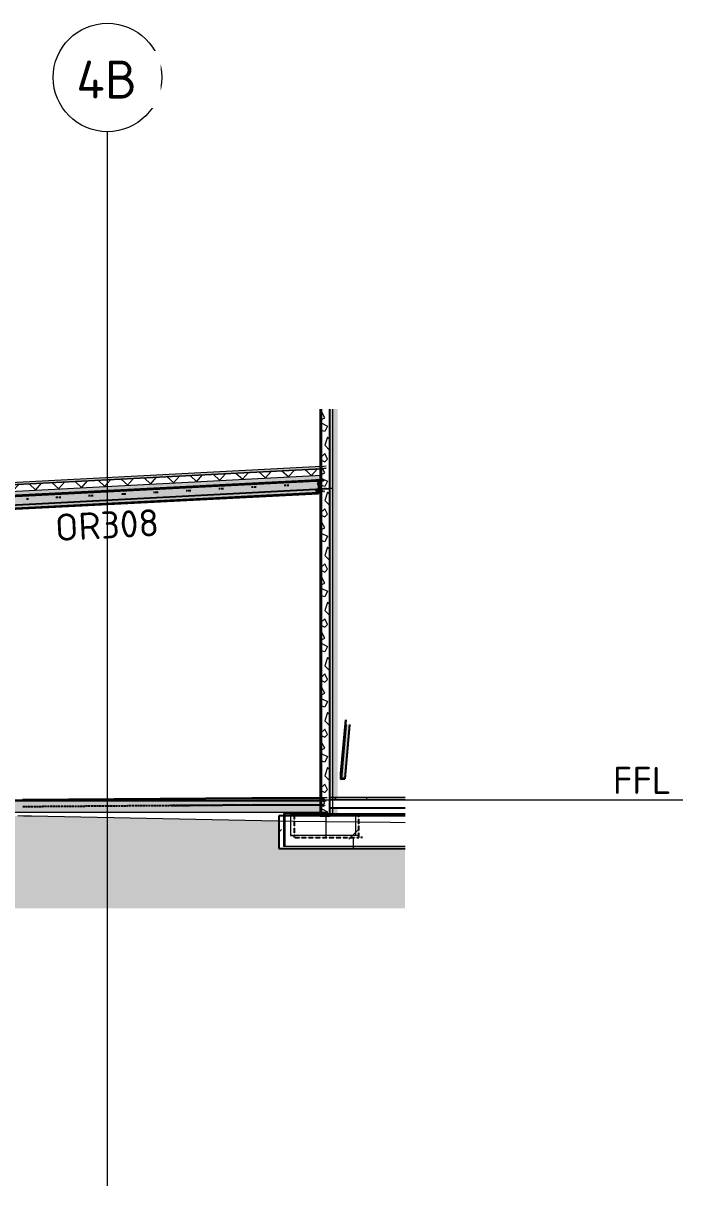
# Model space of a CAD drawing. Header units: millimetres. Extents: x 632 to 645312, y -3890 to 22200.
# Drawn here: x 527792 to 539950, y -1920 to 19520 of the extents above; entities that cross this region are included whole.
import ezdxf

# ---------------------------------------------------------------- set-up
doc = ezdxf.new("R2010")
doc.units = ezdxf.units.MM
for name, pattern in [('Dash', [7, 5, -2]), ('Hidden Double', [7, 5, -2]), ('Hidden Half', [3, 2, -1])]:
    doc.linetypes.add(name, pattern=pattern)
for name, color, linetype, lineweight in [('A-010-M_ROOM_SEPARATION', 32, 'Continuous', 13), ('A-200-H_WALL', 111, 'Continuous', 13), ('A-200-M_WALL_EXT', 113, 'Continuous', 13), ('A-200-M_WALL_PAT', 111, 'Continuous', 13), ('A-230-H-FLOOR', 190, 'Continuous', 13), ('A-230-M_FLOOR', 192, 'Continuous', 13), ('A-230-MH_FLOOR', 190, 'Hidden Double', 13), ('A-270-M_ROOF', 132, 'Continuous', 13), ('A-350-H_CEILING', 13, 'Continuous', 13), ('A-350-M_CEILING', 13, 'Continuous', 13), ('C-920-M_TOPO', 7, 'Continuous', 13), ('S-160-M_FOUND', 171, 'Continuous', 13), ('S-160-MH_FOUND', 171, 'Hidden Half', 13), ('S-280-A_STRUCT_FRAME', 2, 'Continuous', 18), ('S-280-M_STRUCT_FRAME', 12, 'Continuous', 13), ('Z-030-M_GRID', 191, 'Continuous', 13), ('Z-033_T_GRIDREF', 31, 'Continuous', 13), ('Z-230-A_LEVEL', 51, 'Continuous', 13), ('Z-230_A_LEVEL', 51, 'Continuous', 18)]:
    doc.layers.add(name, color=color, linetype=linetype, lineweight=lineweight)
doc.styles.add('ISOCPEUR_1', font='isocpeur.ttf', dxfattribs={"height": 700})
doc.styles.add('ISOCPEUR_2', font='isocpeur.ttf', dxfattribs={"height": 500})
pattern_1 = [(45, (512876.5, 0), (-1414.214, 0), [750, -3000]), (45, (513876.5, 1000), (-1414.214, 0), [750, -3000]), (45, (514876.5, -300), (-1414.214, 0), [250, -2000]), (90, (514876.53, 500), (-500, 500), [500, -2000]), (315, (514876.5, 1000), (0, 2828.43), [500, -3000]), (0, (513876.5, 1000), (2000, 2000), [300, -1000]), (0, (511376.5, 2000), (2000, 2000), [300, -2000])]

# ---------------------------------------------------------------- blocks, each defined once
blk = doc.blocks.new('Structural Foundations - Area 6 - Structural Foundations - Area 51-1592989-S6_501-SECTION B3')
at = {"layer": 'S-160-M_FOUND', "lineweight": 5, "transparency": 33554432}
h = blk.add_hatch(color=8, dxfattribs=at)
h.paths.add_polyline_path([(4440375, 4900), (4441677, 4900), (4441677, 4940), (4440375, 4940)])
h.paths.add_polyline_path([(4439628, 4900), (4440112, 4900), (4440112, 4940), (4439434, 4940), (4439434, 4900)])
at = {"layer": 'S-160-M_FOUND', "color": 53, "lineweight": 5}
for p, q in [((4441677, 4940), (4439434, 4940)), ((4439434, 4940), (4439434, 4340)), ((4439466, 4940), (4439434, 4940)), ((4439466, 4806), (4439466, 4940)), ((4440137, 4940), (4439466, 4940)), ((4440288, 4940), (4440137, 4940)), ((4440347, 4940), (4440288, 4940)), ((4440372, 4940), (4440347, 4940)), ((4441677, 4940), (4440372, 4940)), ((4439466, 4340), (4439466, 4803)), ((4439434, 4340), (4441677, 4340)), ((4439434, 4340), (4439466, 4340)), ((4439466, 4340), (4441677, 4340))]:
    blk.add_line(p, q, dxfattribs=at)
blk = doc.blocks.new('Area 51 Ceiling - External FC - Area 51 Ceiling - External FC-2924300-S6_501-SECTION B3')
at = {"layer": 'A-350-H_CEILING', "lineweight": 5}
h = blk.add_hatch(dxfattribs=at)
h.set_pattern_fill('FP_39', color=53, style=0, pattern_type=2)
h.set_pattern_definition([(0, (4419721.13, 0), (812.8, 203.2), [67.056, -542.544, 67.056, -542.544, -3251.2]), (0, (4419721.13, 0), (812.8, 203.2), [-1219.2, 67.056, -1152.144, 67.056, -542.544, -1422.4]), (0, (4419721.13, 0), (812.8, 203.2), [-3048, 67.056, -339.344, 67.056, -948.944]), (120, (4420025.93, 101.6), (-582.3764, 602.3054), [67.056, -542.544, 67.056, -3793.744]), (120, (4420025.93, 101.6), (-582.3764, 602.3054), [-676.656, -542.544, 67.056, -1152.144, -2032]), (120, (4420025.93, 101.6), (-582.3764, 602.3054), [-2438.4, 67.056, -542.544, 67.056, -1355.344]), (120, (4420025.93, 101.6), (-582.3764, 602.3054), [-3115.056, -339.344, 67.056, -948.944]), (240, (4420127.53, 508), (-230.4236, -805.5054), [67.056, -542.544, 67.056, -3793.744]), (240, (4420127.53, 508), (-230.4236, -805.5054), [-676.656, -542.544, 67.056, -1152.144, -2032]), (240, (4420127.53, 508), (-230.4236, -805.5054), [-2438.4, 67.056, -542.544, 67.056, -1355.344]), (240, (4420127.53, 508), (-230.4236, -805.5054), [-3115.056, -339.344, 67.056, -948.944])])
h.paths.add_polyline_path([(4405985, 9142), (4405995, 9142), (4405995, 9152), (4405984, 9152)])
h.paths.add_polyline_path([(4409801, 9341), (4430386, 10416), (4430385, 10426), (4409801, 9351)])
h.paths.add_polyline_path([(4440078, 10922), (4440101, 10923), (4440101, 10933), (4440078, 10932)])
at = {"layer": 'A-350-M_CEILING', "lineweight": 5, "transparency": 33554432}
h = blk.add_hatch(color=9, dxfattribs=at)
h.paths.add_polyline_path([(4440078, 10932), (4440101, 10934), (4440101, 10938), (4440078, 10936), (4440078, 10932)])
h.paths.add_polyline_path([(4440288, 10944), (4440288, 10944), (4440288, 10947)])
blk.add_hatch(color=9, dxfattribs=at).paths.add_polyline_path([(4440288, 10934), (4440288, 10936), (4440288, 10936)])
at = {"layer": 'A-350-M_CEILING', "color": 53, "lineweight": 5}
for p, q in [((4440262, 10941), (4406057, 9156)), ((4440262, 10941), (4440347, 10950)), ((4440263, 10931), (4440262, 10941)), ((4440347, 10940), (4440263, 10931)), ((4440350, 10941), (4440347, 10940)), ((4405985, 9142), (4440263, 10931))]:
    blk.add_line(p, q, dxfattribs=at)
blk = doc.blocks.new('25021-APA-ZZ-ZZ-M3-AR-000001_V3_rvt-7-S6_501-SECTION B3')
at = {"layer": 'A-200-M_WALL_EXT', "lineweight": 5, "transparency": 33554432}
h = blk.add_hatch(color=10, dxfattribs=at)
h.paths.add_polyline_path([(4440434, 4940), (4440434, 5050), (4440375, 5050), (4440375, 4940)])
h.paths.add_polyline_path([(4440434, 5200), (4440434, 12404), (4440375, 12404), (4440375, 5200)])
at = {"layer": 'A-230-H-FLOOR', "lineweight": 5}
h = blk.add_hatch(dxfattribs=at)
h.set_pattern_fill('FP_40', style=0, pattern_type=2)
h.set_pattern_definition([(50, (4419721.1, 0), (1457.47, -127.51), [152.4, -1676.4]), (355, (4419721.1, 0), (-281.94, 1528.45), [121.92, -1341.12]), (100.451, (4419842.6, -10.6), (1175.54, 1400.93), [129.52, -1424.72]), (46.184, (4419721.1, 406.4), (2168.63, -336.34), [228.6, -2514.6]), (96.636, (4419901.8, 378.4), (1899.22, 1979.42), [194.28, -2137.08]), (351.184, (4419721.1, 406.4), (1899.24, 1979.4), [182.88, -2011.68]), (21, (4419924.3, 304.8), (1212.915, -818.12), [152.4, -1676.4]), (326, (4419924.3, 304.8), (494.42, 1473.5), [121.92, -1341.12]), (71.451, (4420025.4, 236.6), (1707.34, 655.37), [129.52, -1424.72]), (37.5, (4419721.13, 0), (24.709, 676.44), [67.056, -1257.808, 67.056, -1294.384, -1346.2]), (37.5, (4419721.13, 0), (24.709, 676.44), [-2686.304, 67.056, -1279.144]), (7.5, (4419721.1, 0), (534.558, 801.444), [67.056, -709.168, 67.056, -1227.328, -513.08]), (7.5, (4419721.1, 0), (534.558, 801.444), [-2070.61, 67.056, -446.024]), (327.5, (4419268, 0), (1084.728, -45.831), [67.056, -440.944, 67.056, -1517.904, -2103.12]), (327.5, (4419268, 0), (1084.728, -45.831), [-2092.96, 67.056, -2036.064]), (317.5, (4419064.8, 0), (1185.035, 203.414), [67.056, -593.344, 67.056, -985.52, -1493.52]), (317.5, (4419064.8, 0), (1185.035, 203.414), [-1712.976, 67.056, -1426.464])])
h.paths.add_polyline_path([(4440288, 4940), (4440288, 4940), (4440288, 5050)])
h.paths.add_polyline_path([(4441677, 4940), (4441677, 5050), (4440375, 5050), (4440375, 4940)])
h.paths.add_polyline_path([(4441677, 5200), (4441677, 5240), (4440375, 5240), (4440375, 5200)])
at = {"layer": 'A-230-M_FLOOR', "transparency": 33554432}
h = blk.add_hatch(color=254, dxfattribs=at)
h.paths.add_polyline_path([(4409510, 4965), (4412622, 4965), (4412622, 5045), (4409162, 5046), (4408427, 5049), (4408427, 4971), (4409299, 4966)])
h.paths.add_polyline_path([(4412722, 4965), (4418472, 4965), (4418472, 5045), (4412722, 5045)])
h.paths.add_polyline_path([(4418572, 4965), (4422093, 4965), (4422093, 5045), (4418572, 5045)])
h.paths.add_polyline_path([(4422193, 4965), (4426232, 4965), (4426232, 5045), (4422193, 5045)])
h.paths.add_polyline_path([(4426332, 4965), (4431509, 4967), (4431509, 5047), (4431083, 5045), (4426332, 5045), (4426332, 5009)])
h.paths.add_polyline_path([(4431609, 4967), (4431807, 4970), (4432030, 4973), (4432122, 4970), (4440112, 4970), (4440112, 5088), (4437355, 5092), (4431609, 5045), (4431609, 4990)])
h.paths.add_polyline_path([(4408324, 4972), (4408324, 5050), (4406164, 5052), (4404517, 5062), (4404517, 5000), (4407146, 4985), (4408001, 4974), (4408291, 4972)])
h.paths.add_polyline_path([(4408258, 5172), (4408258, 5172), (4408258, 5172)])
h.paths.add_polyline_path([(4407204, 5184), (4406839, 5187), (4407146, 5184)])
h.paths.add_polyline_path([(4407735, 5176), (4407643, 5178), (4407679, 5177)])
at = {"layer": 'A-230-M_FLOOR', "lineweight": 5, "transparency": 33554432}
h = blk.add_hatch(color=9, dxfattribs=at)
h.paths.add_polyline_path([(4439628, 4900), (4440112, 4900), (4440112, 4940), (4439566, 4940), (4439566, 4900)])
h.paths.add_polyline_path([(4440375, 4900), (4440762, 4900), (4440762, 4940), (4440375, 4940)])
h.paths.add_polyline_path([(4440288, 4900), (4440288, 4900), (4440288, 4940)])
blk.add_hatch(color=9, dxfattribs=at).paths.add_polyline_path([(4440824, 4900), (4440826, 4900), (4440826, 4940), (4440762, 4940), (4440762, 4900), (4440820, 4900)])
at = {"layer": 'A-270-M_ROOF', "lineweight": 5, "transparency": 33554432}
for color, points in [(9, [(4406005, 9563), (4440112, 11344), (4440112, 11349), (4406254, 9581)]), (10, [(4406005, 9523), (4440112, 11304), (4440112, 11309), (4406254, 9541), (4406054, 9527)])]:
    blk.add_hatch(color=color, dxfattribs=at).paths.add_polyline_path(points)
at = {"layer": 'A-270-M_ROOF', "transparency": 33554432}
blk.add_hatch(color=9, dxfattribs=at).paths.add_polyline_path([(4406005, 9523), (4440112, 11304), (4440112, 11344), (4406005, 9563), (4406005, 9527)])
at = {"layer": 'A-270-M_ROOF', "lineweight": 5}
h = blk.add_hatch(dxfattribs=at)
h.set_pattern_fill('FP_38', angle=225, style=0, pattern_type=2)
h.set_pattern_definition([(47.989, (4419721.13, 1e-05), (-222.905, 200.782), []), (137.989, (4419721.13, 1e-05), (-200.782, -222.905), [])])
h.paths.add_polyline_path([(4406005, 9403), (4440112, 11184), (4440112, 11304), (4406005, 9523)])
at = {"layer": 'A-270-M_ROOF', "lineweight": 5, "transparency": 33554432}
h = blk.add_hatch(color=254, dxfattribs=at)
h.paths.add_polyline_path([(4409801, 9351), (4430385, 10426), (4430377, 10602), (4440069, 11100), (4440070, 11095), (4440112, 11095), (4440112, 11184), (4406005, 9403), (4406005, 9359), (4406259, 9376), (4406336, 9376), (4406336, 9368), (4409791, 9545), (4409792, 9529)])
h.paths.add_polyline_path([(4440078, 10932), (4440101, 10933), (4440101, 11072), (4440070, 11077), (4440071, 11069)])
at = {"layer": 'C-920-M_TOPO', "transparency": 33554432}
h = blk.add_hatch(color=8, dxfattribs=at)
h.paths.add_polyline_path([(4404517, 3197), (4441677, 3197), (4441677, 4300), (4439348, 4300), (4439348, 4806), (4434428, 4902), (4431609, 4972), (4431609, 4900), (4432259, 4900), (4432259, 4500), (4430859, 4500), (4430859, 4900), (4431509, 4900), (4431509, 4975), (4428644, 5045), (4426332, 5045), (4426332, 4900), (4426582, 4900), (4426581, 4500), (4425982, 4500), (4425982, 4900), (4426232, 4900), (4426232, 5045), (4422193, 5045), (4422193, 4900), (4422443, 4900), (4422443, 4500), (4421843, 4500), (4421843, 4900), (4422093, 4900), (4422093, 5045), (4418572, 5045), (4418572, 4900), (4419222, 4900), (4419222, 4500), (4417822, 4500), (4417822, 4900), (4418472, 4900), (4418472, 5045), (4412722, 5045), (4412722, 4900), (4412972, 4900), (4412972, 4500), (4412372, 4500), (4412372, 4900), (4412622, 4900), (4412622, 5045), (4409052, 5047), (4408427, 5049), (4408427, 4900), (4409101, 4900), (4409101, 4500), (4407651, 4500), (4407651, 4900), (4408324, 4900), (4408324, 5050), (4406164, 5052), (4404517, 5062), (4404517, 3258)])
h.paths.add_polyline_path([(4408258, 5172), (4408258, 5200), (4408324, 5200), (4408324, 5300), (4404517, 5298), (4404517, 5199), (4407146, 5184), (4407146, 5184), (4408258, 5172)])
h.paths.add_polyline_path([(4421965, 5200), (4418572, 5275), (4418572, 5200), (4421939, 5200)])
h.paths.add_polyline_path([(4408581, 5200), (4412622, 5200), (4412622, 5300), (4408427, 5300), (4408427, 5200), (4408436, 5200)])
h.paths.add_polyline_path([(4416124, 5200), (4418472, 5200), (4418472, 5277), (4417441, 5300), (4412722, 5300), (4412722, 5200), (4413807, 5200)])
at = {"layer": 'C-920-M_TOPO', "lineweight": 5, "transparency": 33554432}
for points in [[(4434644, 4897), (4434790, 4894), (4434538, 4900)], [(4439348, 4806), (4439348, 4812), (4437032, 4857), (4434790, 4894), (4437032, 4851)]]:
    blk.add_hatch(color=8, dxfattribs=at).paths.add_polyline_path(points)
at = {"layer": 'A-010-M_ROOM_SEPARATION', "color": 53, "lineweight": 5}
blk.add_line((4440155, 5240), (4440241, 5240), dxfattribs=at)
at = {"layer": 'A-200-M_WALL_EXT', "color": 53, "lineweight": 5}
for p, q in [((4440137, 12404), (4440137, 11345)), ((4440347, 4940), (4440347, 12404)), ((4440137, 11345), (4440137, 11305)), ((4440137, 11305), (4440137, 4940)), ((4440137, 4940), (4440347, 4940)), ((4440164, 4940), (4440137, 4940)), ((4440224, 4940), (4440164, 4940)), ((4440347, 4940), (4440359, 4940)), ((4440359, 4940), (4440372, 4940)), ((4440372, 4940), (4440434, 4940))]:
    blk.add_line(p, q, dxfattribs=at)
at = {"layer": 'A-230-M_FLOOR', "color": 53, "lineweight": 5}
for p, q in [((4440137, 5170), (4432122, 5170)), ((4440137, 4970), (4440137, 5170)), ((4440224, 5170), (4440137, 5170)), ((4441677, 5240), (4440288, 5240)), ((4440288, 5240), (4440288, 4940)), ((4440347, 5240), (4440288, 5240)), ((4440375, 5240), (4440347, 5240)), ((4432122, 4970), (4440137, 4970)), ((4439566, 4940), (4439566, 4804)), ((4439622, 4940), (4439566, 4940)), ((4439566, 4940), (4440137, 4940)), ((4440137, 4970), (4440224, 4970)), ((4440137, 4940), (4440288, 4940)), ((4440288, 4940), (4440347, 4940)), ((4440288, 4940), (4441677, 4940)), ((4440288, 4940), (4440313, 4940)), ((4440313, 4940), (4440347, 4940)), ((4440347, 4940), (4440372, 4940)), ((4440347, 4940), (4440375, 4940)), ((4440372, 4940), (4440762, 4940)), ((4440762, 4940), (4440762, 4786)), ((4440762, 4940), (4440807, 4940)), ((4440807, 4940), (4440826, 4940)), ((4439566, 4801), (4439566, 4540)), ((4440762, 4786), (4440762, 4540)), ((4440762, 4540), (4439566, 4540)), ((4439566, 4540), (4439622, 4540)), ((4440807, 4540), (4440762, 4540)), ((4440826, 4540), (4440807, 4540))]:
    blk.add_line(p, q, dxfattribs=at)
at = {"layer": 'A-270-M_ROOF', "color": 53, "lineweight": 5}
for p, q in [((4406057, 9406), (4440137, 11185)), ((4440137, 11345), (4432387, 10941)), ((4440137, 11305), (4432387, 10901)), ((4432387, 10901), (4440137, 11305)), ((4440137, 11345), (4440224, 11355)), ((4440137, 11305), (4440137, 11345)), ((4440137, 11305), (4440224, 11314)), ((4440224, 11314), (4440137, 11305)), ((4440137, 10935), (4440137, 11305)), ((4406057, 9156), (4440137, 10935)), ((4440224, 10944), (4440137, 10935))]:
    blk.add_line(p, q, dxfattribs=at)
at = {"layer": 'C-920-M_TOPO', "color": 53, "lineweight": 5}
for p, q in [((4434644, 4897), (4434534, 4900)), ((4434790, 4894), (4434644, 4897)), ((4439639, 4800), (4434790, 4894)), ((4441403, 4778), (4439639, 4800)), ((4441677, 4776), (4441403, 4778))]:
    blk.add_line(p, q, dxfattribs=at)
at = {"layer": 'A-350-M_CEILING', "color": 53, "lineweight": 5}
blk.add_blockref('Area 51 Ceiling - External FC - Area 51 Ceiling - External FC-2924300-S6_501-SECTION B3', (0, 0), dxfattribs=at)
at = {"layer": 'S-160-M_FOUND', "color": 53, "lineweight": 5}
blk.add_blockref('Structural Foundations - Area 6 - Structural Foundations - Area 51-1592989-S6_501-SECTION B3', (0, 0), dxfattribs=at)
blk = doc.blocks.new('NRP_Framing-Steel-EA - WB725 - 75x75x8EA-3952099-S6_501-SECTION B3')
at = {"layer": 'S-280-M_STRUCT_FRAME', "linetype": 'Dash', "lineweight": 25}
for points in [[(4440488, 5686), (4440496, 5686), (4440583, 6675), (4440575, 6674)], [(4440496, 5592), (4440583, 6587), (4440583, 6675), (4440496, 5686), (4440496, 5596)], [(4440496, 5592), (4440564, 5598), (4440651, 6587), (4440583, 6581), (4440505, 5686)], [(4440488, 5580), (4440564, 5587), (4440564, 5598), (4440496, 5592), (4440496, 5686), (4440488, 5686)]]:
    blk.add_hatch(color=256, dxfattribs=at).paths.add_polyline_path(points)
at = {"layer": 'S-280-M_STRUCT_FRAME', "lineweight": 25}
for p, q in [((4440575, 6674), (4440488, 5686)), ((4440583, 6675), (4440496, 5686)), ((4440583, 6581), (4440496, 5592)), ((4440651, 6587), (4440564, 5598)), ((4440651, 6576), (4440564, 5587)), ((4440496, 5686), (4440488, 5686)), ((4440488, 5686), (4440488, 5580)), ((4440488, 5580), (4440564, 5587)), ((4440496, 5592), (4440496, 5686)), ((4440564, 5598), (4440496, 5592)), ((4440564, 5587), (4440564, 5598))]:
    blk.add_line(p, q, dxfattribs=at)
blk = doc.blocks.new('NRP_Framing-Steel-Purlin C - P946 - EC250-24-4149092-S6_501-SECTION B3')
at = {"layer": 'S-280-M_STRUCT_FRAME', "color": 1, "lineweight": 25}
blk.add_line((4435924, 10805), (4435886, 10805), dxfattribs=at)
blk.add_line((4435924, 10805), (4435886, 10805), dxfattribs=at)
blk = doc.blocks.new('NRP_Framing-Steel-Purlin C - P946 - EC250-24-4149094-S6_501-SECTION B3')
at = {"layer": 'S-280-M_STRUCT_FRAME', "color": 1, "lineweight": 25}
blk.add_line((4436526, 10836), (4436487, 10836), dxfattribs=at)
blk.add_line((4436526, 10836), (4436487, 10836), dxfattribs=at)
blk = doc.blocks.new('NRP_Framing-Steel-Purlin C - P946 - EC250-24-4149096-S6_501-SECTION B3')
at = {"layer": 'S-280-M_STRUCT_FRAME', "color": 1, "lineweight": 25}
blk.add_line((4437127, 10868), (4437088, 10868), dxfattribs=at)
blk.add_line((4437127, 10868), (4437088, 10868), dxfattribs=at)
blk = doc.blocks.new('NRP_Framing-Steel-Purlin C - P946 - EC250-24-4149098-S6_501-SECTION B3')
at = {"layer": 'S-280-M_STRUCT_FRAME', "color": 1, "lineweight": 25}
blk.add_line((4437728, 10899), (4437690, 10899), dxfattribs=at)
blk.add_line((4437728, 10899), (4437690, 10899), dxfattribs=at)
blk = doc.blocks.new('NRP_Framing-Steel-Purlin C - P946 - EC250-24-4149100-S6_501-SECTION B3')
at = {"layer": 'S-280-M_STRUCT_FRAME', "color": 1, "lineweight": 25}
blk.add_line((4438330, 10931), (4438291, 10931), dxfattribs=at)
blk.add_line((4438330, 10931), (4438291, 10931), dxfattribs=at)
blk = doc.blocks.new('NRP_Framing-Steel-Purlin C - P946 - EC250-24-4149102-S6_501-SECTION B3')
at = {"layer": 'S-280-M_STRUCT_FRAME', "color": 1, "lineweight": 25}
blk.add_line((4438931, 10962), (4438892, 10962), dxfattribs=at)
blk.add_line((4438931, 10962), (4438892, 10962), dxfattribs=at)
blk = doc.blocks.new('NRP_Framing-Steel-Purlin C - P946 - EC250-24-4149104-S6_501-SECTION B3')
at = {"layer": 'S-280-M_STRUCT_FRAME', "color": 1, "lineweight": 25}
blk.add_line((4439533, 10993), (4439493, 10993), dxfattribs=at)
blk.add_line((4439533, 10993), (4439493, 10993), dxfattribs=at)
blk = doc.blocks.new('NRP_Framing-Steel-Purlin C - P946 - EC250-24-4149512-S6_501-SECTION B3')
at = {"layer": 'S-280-M_STRUCT_FRAME', "color": 1, "lineweight": 25}
blk.add_line((4435332, 10774), (4435293, 10774), dxfattribs=at)
blk.add_line((4435332, 10774), (4435293, 10774), dxfattribs=at)
blk = doc.blocks.new('NRP_Framing-Steel-Purlin C - P946 - EC250-24-4149467-S6_501-SECTION B3')
at = {"layer": 'S-280-M_STRUCT_FRAME', "color": 1, "lineweight": 25}
blk.add_line((4434733, 10743), (4434694, 10743), dxfattribs=at)
blk.add_line((4434733, 10743), (4434694, 10743), dxfattribs=at)
blk = doc.blocks.new('NRP_Framing-Steel-PFC - OR308 - 250PFC-4149580-S6_501-SECTION B3')
at = {"layer": 'S-280-M_STRUCT_FRAME', "linetype": 'Dash', "lineweight": 25}
for points in [[(4430377, 10587), (4440032, 11083), (4440032, 11095), (4440070, 11095), (4440069, 11100), (4430376, 10602)], [(4430388, 10367), (4431590, 10429), (4431590, 10432), (4431602, 10433), (4431702, 10435), (4440081, 10865), (4440078, 10888), (4440032, 10895), (4440032, 10907), (4440079, 10907), (4440070, 11077), (4440032, 11082), (4430377, 10587), (4430386, 10415)], [(4430389, 10352), (4440082, 10850), (4440081, 10865), (4430388, 10367)], [(4431662, 10418), (4431807, 10425), (4431710, 10420)]]:
    blk.add_hatch(color=256, dxfattribs=at).paths.add_polyline_path(points)
at = {"layer": 'S-280-M_STRUCT_FRAME', "lineweight": 25}
for p, q in [((4430376, 10602), (4440069, 11100)), ((4430377, 10587), (4440034, 11083)), ((4430377, 10587), (4440035, 11083)), ((4440069, 11100), (4440070, 11095)), ((4440071, 11076), (4440079, 10907)), ((4430388, 10367), (4440081, 10865)), ((4430389, 10352), (4440082, 10850)), ((4431706, 10420), (4440082, 10850)), ((4440080, 10888), (4440081, 10865)), ((4440081, 10865), (4440082, 10850)), ((4440082, 10850), (4440082, 10850)), ((4430376, 10602), (4430377, 10587)), ((4430377, 10587), (4430376, 10602)), ((4430388, 10367), (4430377, 10587)), ((4430377, 10587), (4430377, 10587)), ((4430388, 10367), (4430389, 10352)), ((4430389, 10352), (4430388, 10367)), ((4430389, 10352), (4430389, 10352)), ((4431620, 10415), (4431633, 10416))]:
    blk.add_line(p, q, dxfattribs=at)
at = {"layer": 'S-280-M_STRUCT_FRAME', "linetype": 'Dash', "lineweight": 25}
for p, q in [((4440034, 11083), (4440037, 11083)), ((4440035, 11083), (4440044, 11083)), ((4440039, 11083), (4440070, 11085)), ((4440046, 11083), (4440070, 11084)), ((4440070, 11095), (4440070, 11085)), ((4440070, 11085), (4440070, 11084)), ((4440070, 11084), (4440070, 11085)), ((4440070, 11084), (4440071, 11076)), ((4440079, 10907), (4440080, 10888)), ((4440081, 10865), (4440081, 10865)), ((4440082, 10850), (4440082, 10850)), ((4430377, 10587), (4430377, 10587)), ((4430388, 10367), (4430388, 10367)), ((4430389, 10352), (4431620, 10415)), ((4430389, 10352), (4430389, 10352)), ((4431634, 10416), (4431706, 10420))]:
    blk.add_line(p, q, dxfattribs=at)
blk = doc.blocks.new('NRP_Framing-Steel-Purlin Z - P916 - EZ250-24-4149498-S6_501-SECTION B3')
at = {"layer": 'S-280-M_STRUCT_FRAME', "color": 1, "linetype": 'Dash', "lineweight": 25}
blk.add_line((4435276, 10774), (4435235, 10774), dxfattribs=at)
blk = doc.blocks.new('NRP_Framing-Steel-Purlin C - P946 - EC250-24-4148733-S6_501-SECTION B3')
at = {"layer": 'S-280-M_STRUCT_FRAME', "color": 1, "linetype": 'Dash', "lineweight": 25}
blk.add_line((4440073, 11025), (4440046, 11025), dxfattribs=at)
blk.add_line((4440073, 11025), (4440046, 11025), dxfattribs=at)
at = {"layer": 'S-280-M_STRUCT_FRAME', "color": 1, "lineweight": 25}
blk.add_line((4440078, 11025), (4440073, 11025), dxfattribs=at)
blk.add_line((4440078, 11025), (4440073, 11025), dxfattribs=at)
blk = doc.blocks.new('NRP_Framing-Steel-PFC - B306 - 200PFC-4148600-S6_501-SECTION B3')
at = {"layer": 'S-280-M_STRUCT_FRAME', "linetype": 'Dash', "lineweight": 25}
for points in [[(4440107, 10895), (4440107, 11095), (4440032, 11095), (4440032, 11083), (4440101, 11083), (4440101, 10907), (4440032, 10907), (4440032, 10895)], [(4440101, 11072), (4440101, 11083), (4440032, 11083), (4440081, 11075)], [(4440112, 10894), (4440112, 11094), (4440107, 11095), (4440107, 10895)], [(4440112, 10882), (4440112, 10894), (4440107, 10895), (4440032, 10895), (4440081, 10887)]]:
    blk.add_hatch(color=256, dxfattribs=at).paths.add_polyline_path(points)
at = {"layer": 'S-280-M_STRUCT_FRAME', "lineweight": 25}
for p, q in [((4440107, 11095), (4440032, 11095)), ((4440032, 11095), (4440032, 11083)), ((4440032, 11083), (4440101, 11083)), ((4440101, 11072), (4440032, 11083)), ((4440101, 11083), (4440101, 10907)), ((4440107, 10895), (4440107, 11095)), ((4440107, 11095), (4440112, 11094)), ((4440101, 10907), (4440032, 10907)), ((4440032, 10907), (4440032, 10895)), ((4440032, 10895), (4440107, 10895)), ((4440078, 10888), (4440032, 10895)), ((4440112, 10882), (4440080, 10887)), ((4440112, 10894), (4440107, 10895))]:
    blk.add_line(p, q, dxfattribs=at)
at = {"layer": 'S-280-M_STRUCT_FRAME', "linetype": 'Dash', "lineweight": 25}
for p, q in [((4440112, 11094), (4440194, 11081)), ((4440080, 10887), (4440078, 10888)), ((4440194, 10881), (4440112, 10894)), ((4440119, 10881), (4440112, 10882))]:
    blk.add_line(p, q, dxfattribs=at)
blk = doc.blocks.new('NRP_Framing-Steel-Purlin C - P946 - EC250-24-4149112-S6_501-SECTION B3')
at = {"layer": 'S-280-M_STRUCT_FRAME', "color": 1, "linetype": 'Dash', "lineweight": 25}
blk.add_line((4435878, 10805), (4435837, 10805), dxfattribs=at)
blk.add_line((4435878, 10805), (4435837, 10805), dxfattribs=at)
blk = doc.blocks.new('NRP_Framing-Steel-Purlin C - P946 - EC250-24-4149111-S6_501-SECTION B3')
at = {"layer": 'S-280-M_STRUCT_FRAME', "color": 1, "linetype": 'Dash', "lineweight": 25}
blk.add_line((4436479, 10836), (4436438, 10836), dxfattribs=at)
blk.add_line((4436479, 10836), (4436438, 10836), dxfattribs=at)
blk = doc.blocks.new('NRP_Framing-Steel-Purlin C - P946 - EC250-24-4149110-S6_501-SECTION B3')
at = {"layer": 'S-280-M_STRUCT_FRAME', "color": 1, "linetype": 'Dash', "lineweight": 25}
blk.add_line((4437080, 10868), (4437039, 10868), dxfattribs=at)
blk.add_line((4437080, 10868), (4437039, 10868), dxfattribs=at)
blk = doc.blocks.new('NRP_Framing-Steel-Purlin C - P946 - EC250-24-4149109-S6_501-SECTION B3')
at = {"layer": 'S-280-M_STRUCT_FRAME', "color": 1, "linetype": 'Dash', "lineweight": 25}
blk.add_line((4437682, 10899), (4437641, 10899), dxfattribs=at)
blk.add_line((4437682, 10899), (4437641, 10899), dxfattribs=at)
blk = doc.blocks.new('NRP_Framing-Steel-Purlin C - P946 - EC250-24-4149108-S6_501-SECTION B3')
at = {"layer": 'S-280-M_STRUCT_FRAME', "color": 1, "linetype": 'Dash', "lineweight": 25}
blk.add_line((4438283, 10931), (4438242, 10931), dxfattribs=at)
blk.add_line((4438283, 10931), (4438242, 10931), dxfattribs=at)
blk = doc.blocks.new('NRP_Framing-Steel-Purlin C - P946 - EC250-24-4149107-S6_501-SECTION B3')
at = {"layer": 'S-280-M_STRUCT_FRAME', "color": 1, "linetype": 'Dash', "lineweight": 25}
blk.add_line((4438884, 10962), (4438843, 10962), dxfattribs=at)
blk.add_line((4438884, 10962), (4438843, 10962), dxfattribs=at)
blk = doc.blocks.new('NRP_Framing-Steel-Purlin C - P946 - EC250-24-4149106-S6_501-SECTION B3')
at = {"layer": 'S-280-M_STRUCT_FRAME', "color": 1, "linetype": 'Dash', "lineweight": 25}
blk.add_line((4439486, 10993), (4439445, 10993), dxfattribs=at)
blk.add_line((4439486, 10993), (4439445, 10993), dxfattribs=at)
blk = doc.blocks.new('Grid - NRP_Grid-Head-320187-S6_501-SECTION B3')
at = {"layer": 'Z-033_T_GRIDREF'}
blk.add_circle((4436189, 18520), 1000, dxfattribs=at)

msp = doc.modelspace()

# ---------------------------------------------------------------- hatches: boundary and pattern name
at = {"layer": 'A-200-H_WALL', "lineweight": 5}
h = msp.add_hatch(color=256, dxfattribs=at)
h.paths.add_polyline_path([(533530.3, 4900), (533530.3, 5050), (533443, 5050), (533443, 4900), (533468.8, 4900)])
h.paths.add_polyline_path([(533530.3, 5200), (533530.3, 12404.2), (533443, 12404.2), (533443, 5200), (533506.2, 5200)])
at = {"layer": 'A-200-M_WALL_PAT'}
h = msp.add_hatch(dxfattribs=at)
h.set_pattern_fill('FP_41', color=250, angle=116.56505, style=0, pattern_type=2)
h.set_pattern_definition([(296.565, (513130.53, 152.4), (5e-05, 1016), [113.592, -2158.253]), (33.69, (513181.3, 50.8), (7e-05, 1016), [183.16, -3480.08]), (33.69, (514197.3, 50.8), (7e-05, 1016), [183.16, -3480.08]), (33.69, (515213.3, 50.8), (7e-05, 1016), [183.16, -3480.08]), (116.565, (513333.73, 152.4), (5e-05, 1016), [113.592, -2158.253]), (213.69, (513282.9, 254), (7e-05, 1016), [183.16, -3480.08]), (213.69, (514298.9, 254), (7e-05, 1016), [183.16, -3480.08]), (213.69, (515314.9, 254), (7e-05, 1016), [183.16, -3480.08]), (26.565, (513536.9, 152.4), (5e-05, 1016), [227.185, -2044.66]), (26.565, (514552.9, 152.4), (5e-05, 1016), [227.185, -2044.66]), (270, (513740.1, 254), (1016, 0.0009), [101.6, -914.4]), (225, (513740.1, 152.4), (-0.002, 1016), [143.684, -1293.157]), (135, (513638.5, 50.8), (-0.0009, 1016), [143.684, -1293.157]), (288.435, (513333.73, 457.2), (-0.002, 1015.9997), [160.644, -3052.23]), (18.435, (513384.5, 304.8), (-0.002, 1016), [160.64, -3052.23]), (18.435, (514400.5, 304.8), (-0.002, 1016), [160.64, -3052.23]), (18.435, (515416.5, 304.8), (-0.002, 1016), [160.64, -3052.23]), (135, (513536.9, 355.6), (-0.0009, 1016), [143.684, -1293.157]), (180, (513435.3, 457.2), (0.0009, -1016), [101.6, -914.4]), (251.565, (513079.73, 711.2), (0.0004, 1015.9997), [160.644, -3052.23]), (315, (513028.9, 558.8), (-0.0009, 1016), [143.684, -1293.157]), (71.565, (513130.53, 457.2), (0.0004, 1015.9997), [160.644, -3052.23]), (135, (513181.3, 609.6), (-0.0009, 1016), [143.684, -1293.157]), (225, (513486.1, 711.2), (-0.002, 1016), [143.684, -1293.157]), (123.69, (513384.53, 609.6), (7e-05, 1016), [183.16, -3480.08]), (123.69, (514400.53, 609.6), (7e-05, 1016), [183.16, -3480.08]), (26.565, (513282.9, 762), (5e-05, 1016), [113.59, -2158.25]), (26.565, (514298.9, 762), (5e-05, 1016), [113.59, -2158.25]), (315, (513384.5, 812.8), (-0.0009, 1016), [143.684, -1293.157]), (213.69, (513841.7, 965.2), (7e-05, 1016), [183.16, -3480.08]), (213.69, (514857.7, 965.2), (7e-05, 1016), [183.16, -3480.08]), (213.69, (515873.7, 965.2), (7e-05, 1016), [183.16, -3480.08]), (296.565, (513689.33, 863.6), (5e-05, 1016), [113.59, -2158.253]), (45, (513740.1, 762), (-0.0009, 1016), [143.684, -1293.157]), (90, (513841.7, 863.6), (-1016, -0.0009), [101.6, -914.4]), (213.69, (513384.5, 1016), (7e-05, 1016), [183.16, -3480.08]), (213.69, (514400.5, 1016), (7e-05, 1016), [183.16, -3480.08]), (213.69, (515416.5, 1016), (7e-05, 1016), [183.16, -3480.08]), (315, (513232.1, 914.4), (-0.0009, 1016), [71.84, -1365]), (26.565, (513282.9, 863.6), (5e-05, 1016), [113.59, -2158.25]), (26.565, (514298.9, 863.6), (5e-05, 1016), [113.59, -2158.25]), (90, (513384.5, 914.4), (-1016, -0.0009), [101.6, -914.4]), (333.435, (512978.1, 965.2), (-0.002, 1016), [113.59, -2158.25]), (333.435, (513994.1, 965.2), (-0.002, 1016), [113.59, -2158.25]), (243.435, (513079.73, 914.4), (-0.002, 1016), [113.59, -2158.253]), (161.565, (513028.9, 812.8), (0.0004, 1016), [160.64, -3052.23]), (161.565, (514044.9, 812.8), (0.0004, 1016), [160.64, -3052.23]), (161.565, (515060.9, 812.8), (0.0004, 1016), [160.64, -3052.23]), (45, (512876.5, 863.6), (-0.0009, 1016), [143.684, -1293.157]), (26.565, (512927.3, -0.0002), (5e-05, 1016), [113.59, -2158.25]), (26.565, (513943.3, 0.0006), (5e-05, 1016), [113.59, -2158.25]), (116.565, (513028.93, 50.8), (5e-05, 1016), [113.592, -2158.253]), (206.565, (512978.1, 152.4), (5e-05, 1016), [113.59, -2158.25]), (206.565, (513994.1, 152.4), (5e-05, 1016), [113.59, -2158.25]), (296.565, (512876.53, 101.6), (5e-05, 1016), [113.592, -2158.253]), (14.036, (513638.5, 457.2), (0.003, 1016), [209.45, -3979.62]), (14.036, (514654.5, 457.2), (0.003, 1016), [209.45, -3979.62]), (14.036, (515670.5, 457.2), (0.003, 1016), [209.45, -3979.62]), (14.036, (516686.5, 457.2), (0.003, 1016), [209.45, -3979.62]), (135, (513841.7, 508), (-0.0009, 1016), [143.684, -1293.157]), (198.435, (513740.1, 609.6), (-0.002, 1016), [160.64, -3052.23]), (198.435, (514756.1, 609.6), (-0.002, 1016), [160.64, -3052.23]), (198.435, (515772.1, 609.6), (-0.002, 1016), [160.64, -3052.23]), (296.565, (513587.73, 558.8), (5e-05, 1016), [113.59, -2158.253]), (333.435, (512927.3, 304.8), (-0.002, 1016), [113.59, -2158.25]), (333.435, (513943.3, 304.8), (-0.002, 1016), [113.59, -2158.25]), (45, (513028.9, 254), (-0.0009, 1016), [71.84, -1365]), (116.565, (513079.73, 304.8), (5e-05, 1016), [113.592, -2158.253]), (225, (513028.9, 406.4), (-0.002, 1016), [143.684, -1293.157])])
h.paths.add_polyline_path([(533267.3, 4900), (533442.9, 4900), (533442.9, 12404.2), (533267.3, 12404.2), (533267.3, 5498.6)])
at = {"layer": 'A-230-H-FLOOR'}
h = msp.add_hatch(dxfattribs=at)
h.set_pattern_fill('FP_43', color=256, style=0, pattern_type=2)
h.set_pattern_definition([(50, (512876.53, 0), (728.737, -63.756), [76.2, -838.2]), (355, (512876.5, 0), (-140.972, 764.228), [60.96, -670.56]), (100.451, (512937.26, -5.3), (587.77, 700.467), [64.76, -712.36]), (46.184, (512876.5, 203.2), (1084.316, -168.17), [114.3, -1257.3]), (96.636, (512966.9, 189.2), (949.61, 989.71), [97.14, -1068.54]), (351.184, (512876.5, 203.2), (949.62, 989.7), [91.44, -1005.84]), (21, (512978.13, 152.4), (606.458, -409.06), [76.2, -838.2]), (326, (512978.1, 152.4), (247.208, 736.753), [60.96, -670.56]), (71.451, (513028.7, 118.3), (853.668, 327.685), [64.76, -712.36]), (37.5, (512876.53, 0), (12.3547, 338.22), [6.706, -655.726, 6.706, -674.014, -673.1]), (37.5, (512876.53, 0), (12.3547, 338.22), [-1343.152, 6.706, -666.394]), (7.5, (512876.53, 0), (267.279, 400.722), [6.706, -381.406, 6.706, -640.486, -256.54]), (7.5, (512876.53, 0), (267.279, 400.722), [-1035.304, 6.706, -249.834]), (327.5, (512649.96, 0), (542.3633, -22.9153), [6.706, -247.294, 6.706, -785.774, -1051.56]), (327.5, (512649.96, 0), (542.3633, -22.9153), [-1046.48, 6.706, -1044.854]), (317.5, (512548.36, 0), (592.517, 101.707), [6.706, -323.494, 6.706, -519.582, -746.76]), (317.5, (512548.36, 0), (592.517, 101.707), [-856.488, 6.706, -740.054])])
h.paths.add_polyline_path([(524238.2, 5045.4), (524977.2, 5050), (525181.8, 5053.1), (525273.8, 5050), (527776, 5074.8), (532008.7, 5107.9), (533267.3, 5107.9), (533267.3, 5226), (531770.5, 5226), (527776, 5194.8), (525273.8, 5170), (525181.8, 5173.1), (524671.7, 5167.1), (524238.2, 5165.4), (502317.4, 5166.3), (500834.2, 5176.5), (500301.6, 5183.7), (497672.3, 5199), (497672.3, 5079), (500301.6, 5063.7), (501156.1, 5053.5), (502454.5, 5045.5), (523220.1, 5045.4)])
h = msp.add_hatch(dxfattribs=at)
h.set_pattern_fill('FP_42', color=256, style=0, pattern_type=2)
h.set_pattern_definition(pattern_1)
h.paths.add_polyline_path([(534832.8, 5050), (534832.8, 5200), (533442.9, 5200), (533442.9, 5050)])
at = {"layer": 'A-230-H-FLOOR', "lineweight": 5}
for points in [[(525931.6, 5056.5), (530510.4, 5092.4), (532008.4, 5107.9), (527414.1, 5071.2)], [(533267.3, 5088.2), (533267.2, 5102.2), (533247.2, 5106), (532008.4, 5107.9), (530510.4, 5092.4), (533267.2, 5088.2)], [(533267.3, 5102.2), (533267.2, 5106), (533247.3, 5106)]]:
    msp.add_hatch(color=256, dxfattribs=at).paths.add_polyline_path(points)
at = {"layer": 'S-160-M_FOUND'}
h = msp.add_hatch(dxfattribs=at)
h.set_pattern_fill('FP_42', color=256, style=0, pattern_type=2)
h.set_pattern_definition(pattern_1)
h.paths.add_polyline_path([(532503.5, 4300), (534832.8, 4300), (534832.8, 4900), (532503.5, 4900)])

# ---------------------------------------------------------------- linework, layer by layer
at = {"layer": 'A-200-M_WALL_EXT', "lineweight": 25}
for p, q in [((533267.3, 12404.2), (533267.3, 4900)), ((533442.9, 4900), (533442.9, 12404.2)), ((533267.3, 4900), (533442.9, 4900))]:
    msp.add_line(p, q, dxfattribs=at)
at = {"layer": 'A-230-M_FLOOR', "lineweight": 25}
for p, q in [((532008.7, 5227.9), (527776, 5194.8)), ((533247.2, 5226), (532008.7, 5227.9)), ((533267.3, 5226), (533247.2, 5226)), ((534832.8, 5200), (533442.9, 5200)), ((530928.8, 5099.5), (532008.7, 5107.9)), ((532008.7, 5107.9), (533247.2, 5106)), ((533247.2, 5106), (533267.3, 5102.2)), ((533442.9, 5050), (534832.8, 5050))]:
    msp.add_line(p, q, dxfattribs=at)
at = {"layer": 'A-230-MH_FLOOR', "lineweight": 25}
for p, q in [((533354.4, 5208.1), (533267.3, 5226)), ((527776, 5074.8), (530928.8, 5099.5)), ((530510.5, 5092.4), (531989.2, 5107.7)), ((533247.2, 5106), (533267.2, 5106)), ((533267.3, 5106), (533354.4, 5088.1)), ((533267.3, 5102.2), (533340.7, 5088.1))]:
    msp.add_line(p, q, dxfattribs=at)
at = {"layer": 'S-160-M_FOUND', "lineweight": 25}
for p, q in [((534832.8, 4900), (532503.5, 4900)), ((532503.5, 4900), (532503.5, 4300)), ((532503.5, 4300), (534832.8, 4300))]:
    msp.add_line(p, q, dxfattribs=at)
at = {"layer": 'S-160-MH_FOUND', "lineweight": 25}
for p, q in [((532783.8, 4900), (532783.8, 4500)), ((533979.2, 4500), (533979.2, 4900)), ((532783.8, 4500), (533979.2, 4500)), ((534044.5, 4500), (533979.2, 4500))]:
    msp.add_line(p, q, dxfattribs=at)
at = {"layer": 'Z-030-M_GRID'}
msp.add_line((529343.9, -1919.7), (529343.9, 17519.7), dxfattribs=at)
at = {"layer": 'Z-230-A_LEVEL'}
msp.add_line((492556.8, 5200), (539950, 5200), dxfattribs=at)

# ---------------------------------------------------------------- block references
at = {"color": 10, "lineweight": 5}
msp.add_blockref('25021-APA-ZZ-ZZ-M3-AR-000001_V3_rvt-7-S6_501-SECTION B3', (-3906844.6, 0), dxfattribs=at)
at = {"layer": 'S-280-M_STRUCT_FRAME', "linetype": 'Dash', "lineweight": 25}
for name in ['NRP_Framing-Steel-PFC - OR308 - 250PFC-4149580-S6_501-SECTION B3', 'NRP_Framing-Steel-PFC - B306 - 200PFC-4148600-S6_501-SECTION B3']:
    msp.add_blockref(name, (-3906844.6, 0), dxfattribs=at)
at = {"layer": 'S-280-M_STRUCT_FRAME', "color": 1, "linetype": 'Dash', "lineweight": 25}
for name in ['NRP_Framing-Steel-Purlin C - P946 - EC250-24-4149107-S6_501-SECTION B3', 'NRP_Framing-Steel-Purlin C - P946 - EC250-24-4149106-S6_501-SECTION B3', 'NRP_Framing-Steel-Purlin C - P946 - EC250-24-4148733-S6_501-SECTION B3', 'NRP_Framing-Steel-Purlin Z - P916 - EZ250-24-4149498-S6_501-SECTION B3', 'NRP_Framing-Steel-Purlin C - P946 - EC250-24-4149112-S6_501-SECTION B3', 'NRP_Framing-Steel-Purlin C - P946 - EC250-24-4149111-S6_501-SECTION B3', 'NRP_Framing-Steel-Purlin C - P946 - EC250-24-4149110-S6_501-SECTION B3', 'NRP_Framing-Steel-Purlin C - P946 - EC250-24-4149109-S6_501-SECTION B3', 'NRP_Framing-Steel-Purlin C - P946 - EC250-24-4149108-S6_501-SECTION B3']:
    msp.add_blockref(name, (-3906844.6, 0), dxfattribs=at)
at = {"layer": 'S-280-M_STRUCT_FRAME', "color": 1, "lineweight": 25}
for name in ['NRP_Framing-Steel-Purlin C - P946 - EC250-24-4149102-S6_501-SECTION B3', 'NRP_Framing-Steel-Purlin C - P946 - EC250-24-4149104-S6_501-SECTION B3', 'NRP_Framing-Steel-Purlin C - P946 - EC250-24-4149467-S6_501-SECTION B3', 'NRP_Framing-Steel-Purlin C - P946 - EC250-24-4149512-S6_501-SECTION B3', 'NRP_Framing-Steel-Purlin C - P946 - EC250-24-4149092-S6_501-SECTION B3', 'NRP_Framing-Steel-Purlin C - P946 - EC250-24-4149094-S6_501-SECTION B3', 'NRP_Framing-Steel-Purlin C - P946 - EC250-24-4149096-S6_501-SECTION B3', 'NRP_Framing-Steel-Purlin C - P946 - EC250-24-4149098-S6_501-SECTION B3', 'NRP_Framing-Steel-Purlin C - P946 - EC250-24-4149100-S6_501-SECTION B3']:
    msp.add_blockref(name, (-3906844.6, 0), dxfattribs=at)
at = {"layer": 'S-280-M_STRUCT_FRAME', "lineweight": 25}
msp.add_blockref('NRP_Framing-Steel-EA - WB725 - 75x75x8EA-3952099-S6_501-SECTION B3', (-3906844.6, 0), dxfattribs=at)
at = {"layer": 'Z-033_T_GRIDREF'}
msp.add_blockref('Grid - NRP_Grid-Head-320187-S6_501-SECTION B3', (-3906844.6, 0), dxfattribs=at)

# ---------------------------------------------------------------- texts
at = {"layer": 'S-280-A_STRUCT_FRAME', "lineweight": 13, "insert": (528366.2, 10466.8), "char_height": 500, "width": 2260.759, "attachment_point": 1, "rotation": 2.93926, "style": 'ISOCPEUR_2'}
msp.add_mtext('OR308', dxfattribs=at)
at = {"layer": 'Z-230_A_LEVEL', "lineweight": 13, "insert": (538663.3, 5805.7), "char_height": 500, "width": 1298.734, "attachment_point": 1, "style": 'ISOCPEUR_2'}
msp.add_mtext('FFL', dxfattribs=at)

# ---------------------------------------------------------------- next in the draw order: texts
at = {"layer": 'Z-033_T_GRIDREF', "insert": (528768.7, 18831.8), "char_height": 700, "width": 1378.902, "attachment_point": 1, "style": 'ISOCPEUR_1', "bg_fill": 3, "box_fill_scale": 1.25, "bg_fill_color": 256, "bg_fill_true_color": 13158600, "bg_fill_transparency": 0}
msp.add_mtext('4B', dxfattribs=at)

doc.saveas('drawing.dxf')
